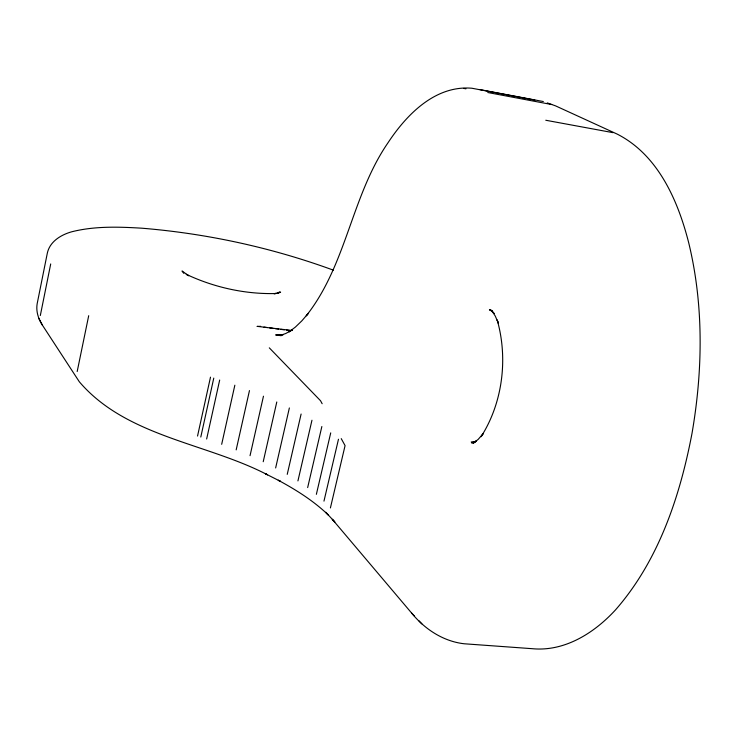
<?xml version="1.0" encoding="UTF-8"?>
<svg xmlns="http://www.w3.org/2000/svg" width="737" height="737" viewBox="0 0 737 737"><rect width="100%" height="100%" fill="white"/><g stroke="black" fill="none" stroke-linecap="round" stroke-linejoin="round"><path stroke-width="1.11" d="M40.323 315.528L50.706 263.947M77.192 371.512L88.698 315.694M197.544 436.055L210.496 377.141M200.796 437.032L213.776 378.099M206.655 439.003L219.681 380.025M221.68 444.31L234.845 385.193M292.349 330.526L257.222 326.362M236.172 449.874L249.465 390.582M250.036 455.687L263.468 396.193M263.22 461.721L276.79 401.978M275.638 467.958L289.365 407.939M287.237 474.361L301.111 414.028M297.932 480.911L311.963 420.237M307.661 487.581L321.857 426.53M316.366 494.324L330.72 432.877M323.967 501.132L338.476 439.243M330.406 507.95L345.073 445.609L341.249 438.626M277.729 293.455L279.461 292.064L277.619 293.381L280.613 292.119L274.219 293.658M274.081 293.731L275.951 293.529C245.228 294.358 214.052 287.421 186.277 274.321L188.663 275.739L182.021 270.986L183.799 273.335M471.192 441.979L475.853 441.537L471.68 442.955L476.572 440.809L473.136 443.333L478.202 439.353L483.122 433.706L481.086 436.709C502.735 402.77 508.143 358.541 497.199 319.978L498.378 323.23L495.236 316.007L491.515 310.305L494.149 313.538L490.105 309.641M257.204 326.445L260.64 326.316M263.957 327.136L267.356 327.587M269.622 327.882L273.022 328.333M275.279 328.638L278.678 329.089M280.944 329.384L284.344 329.835M286.61 330.139L290 330.591M281.322 335.667L275.675 334.92L281.23 335.363L277.6 335.39L283.386 334.552L279.903 335.593L285.901 333.437L292.055 329.973L289.07 331.899L295.408 327.053L301.838 320.862L308.306 313.336L306.233 315.832C346.648 264.767 351.383 196.079 387.948 142.849C406.529 114.65 435.18 85.133 471.864 88.228L534.832 100.085M545.776 120.251L613.037 132.66M479.907 89.592L543.335 101.54M487.783 92.521L551.672 104.534M463.702 88.394L465.931 88.818M491.579 310.461L489.451 309.835L492.03 311.152M547.259 102.894L555.606 105.888L617.155 134.079C658.113 154.871 678.022 200.639 688.745 242.943C703.863 305.256 702.858 370.61 691.979 433.513C679.938 496.674 658.537 560.728 615.552 609.84C594.418 632.88 564.782 651.803 532.326 648.698L464.144 643.769C443.259 641.356 424.742 629.177 411.642 613.092L332.276 519.281L334.847 522.008L325.745 512.279L328.223 514.914C313.511 500.792 296.108 489.865 278.236 480.229L280.557 481.408L265.412 473.734L267.531 474.812C206.24 442.909 126.322 436.866 79.32 381.775L42.368 325.1C38.315 318.78 35.883 311.336 37.154 303.782L47.315 253.196C49.784 241.524 60.978 234.808 71.692 231.796C94.585 226.001 118.528 226.793 141.909 228.203C207.189 233.574 271.87 247.641 333.382 270.157M269.3 347.846L320.521 400.725L322.152 403.719M418.975 620.821L421.877 623.898M411.642 613.092L414.461 616.077M38.6 318.015L42.368 325.1"/></g></svg>
